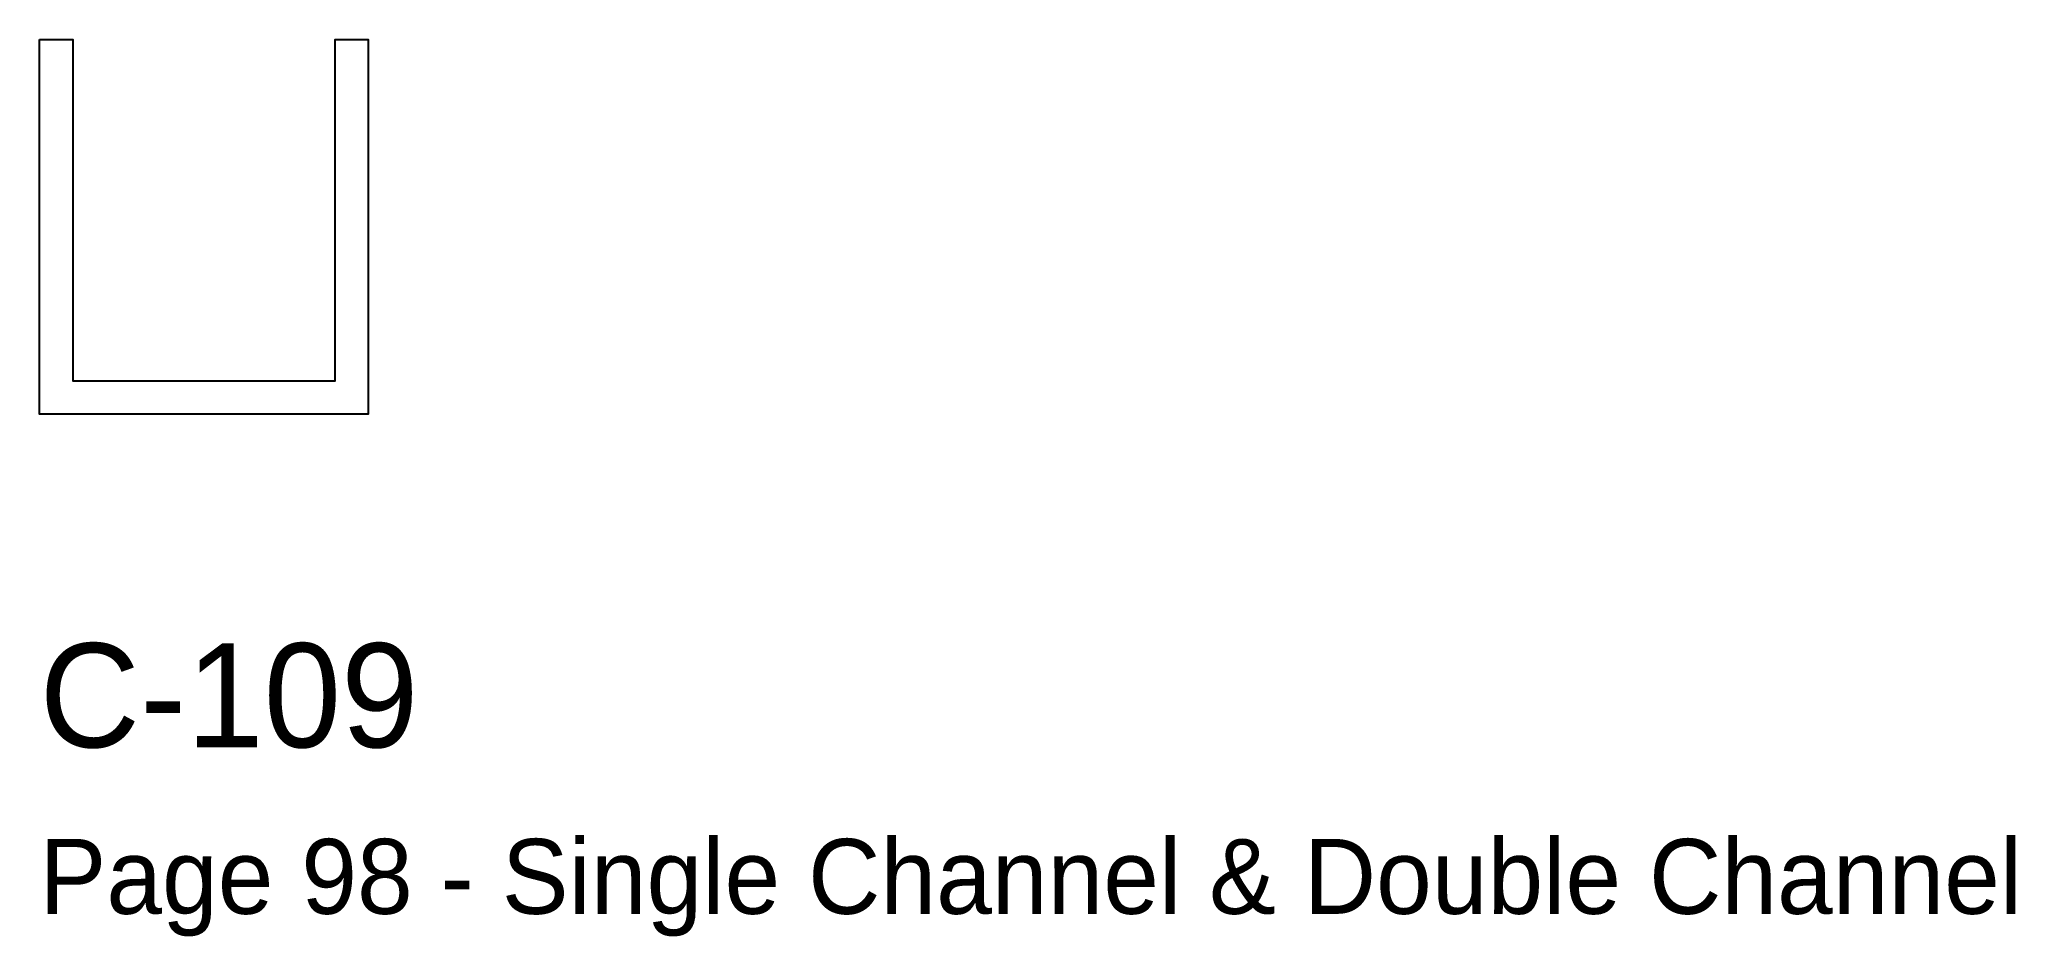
# Model space of a CAD drawing. Header units: millimetres. Extents: x 0 to 47.5, y -12.5 to 9.
import ezdxf

# ---------------------------------------------------------------- set-up
doc = ezdxf.new("R2010")
doc.units = ezdxf.units.MM
doc.layers.add('INFO', color=7, linetype='Continuous')
doc.layers.add('PROFILE', color=7, linetype='Continuous')

msp = doc.modelspace()

# ---------------------------------------------------------------- linework, layer by layer
at = {"layer": 'PROFILE'}
msp.add_lwpolyline([(0, 9), (0.8, 9), (0.8, 0.8), (7.1, 0.8), (7.1, 9), (7.9, 9), (7.9, 0), (0, 0)], close=True, dxfattribs=at)

# ---------------------------------------------------------------- texts
at = {"layer": 'INFO'}
for s, height, p in [('C-109', 2.5, (0, -8)), ('Page 98 - Single Channel & Double Channel', 1.8, (0, -12))]:
    msp.add_text(s, height=height, dxfattribs=at).set_placement(p)

doc.saveas('drawing.dxf')
